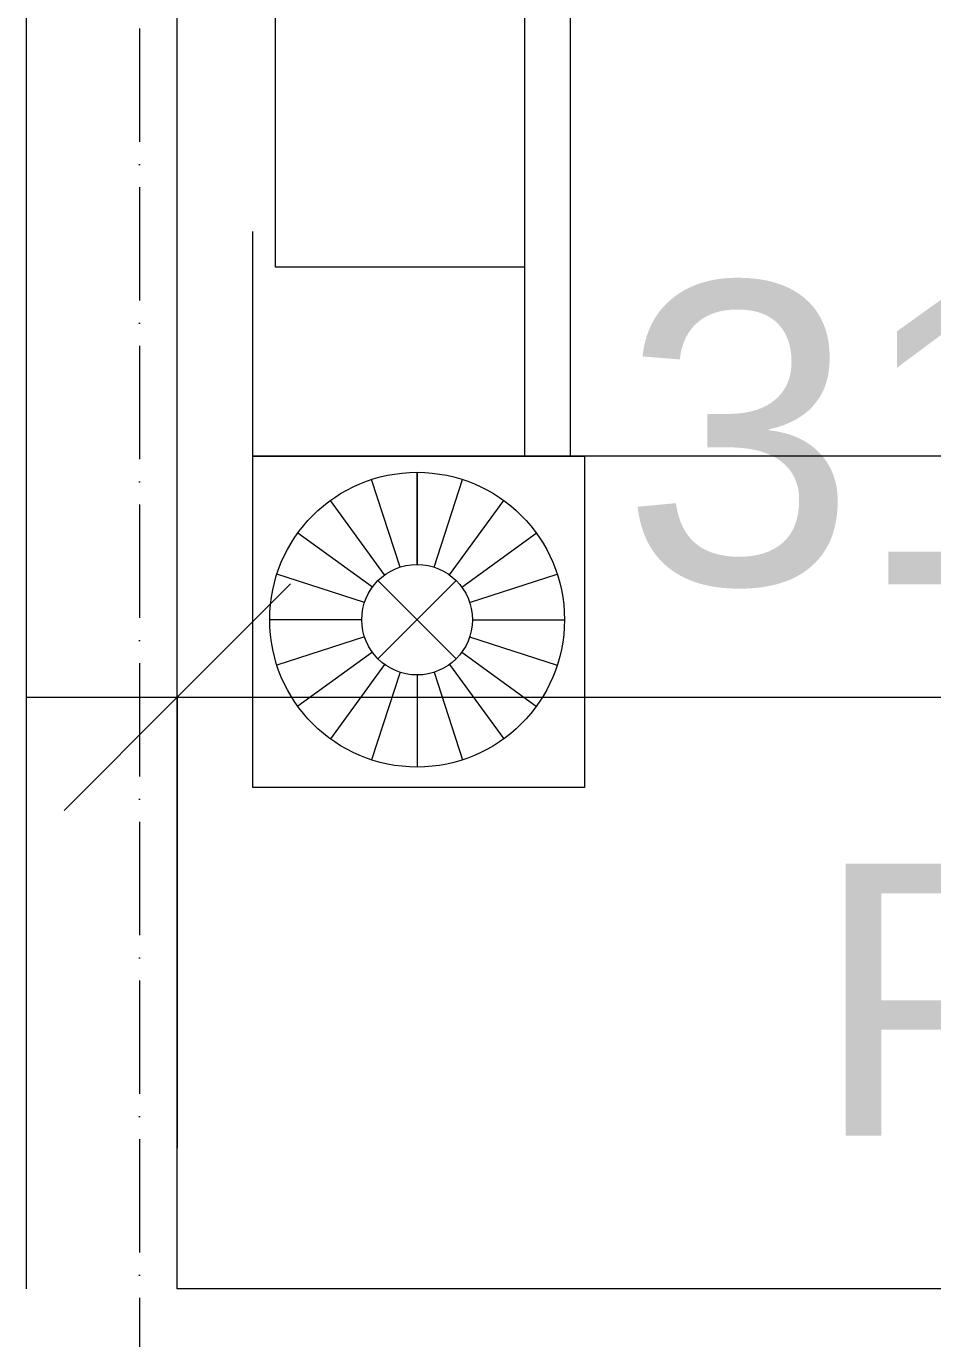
# Model space of a CAD drawing. Header units: millimetres. Extents: x -20144 to 122974, y -38328 to 48263.
# Drawn here: x 10301 to 11501, y 39134 to 40871 of the extents above; entities that cross this region are included whole.
import ezdxf

# ---------------------------------------------------------------- set-up
doc = ezdxf.new("R2010")
doc.units = ezdxf.units.MM
doc.linetypes.add('Grid Line', pattern=[4.2, 3, -0.6, 0, -0.6])
for name, color, linetype, lineweight in [('CHU', 181, 'Continuous', 5), ('DIM', 1, 'Continuous', 5), ('DIM-200', 1, 'Continuous', 5), ('NET-CAT', 3, 'Continuous', 15), ('THIET BI', 44, 'Continuous', 5), ('TRUC', 225, 'Continuous', 5)]:
    doc.layers.add(name, color=color, linetype=linetype, lineweight=lineweight)
doc.styles.add('Arial_3', font='arial_0.ttf', dxfattribs={"height": 400})
doc.styles.add('Arial_4', font='arial_0.ttf', dxfattribs={"height": 360})
doc.dimstyles.new('Diagonal_-_2mm_Arial_1', dxfattribs={"dimscale": 304.8, "dimtxt": 408.10376, "dimasz": 0.984252, "dimexe": 0.656168, "dimexo": 4.593176, "dimgap": 0.098425, "dimtad": 1, "dimdec": 0, "dimzin": 0, "dimdsep": 46, "dimtxsty": 'Arial_3', "dimblk1": 'OBLIQUE', "dimblk2": 'OBLIQUE', "dimsah": 1, "dimcen": 0.09, "dimdle": 0.656168, "dimazin": 0, "dimtfac": 1, "dimtdec": 4, "dimtix": 1, "dimtmove": 2, "dimatfit": 3, "dimfxl": 0, "dimtvp": 1, "dimtolj": 1, "dimtzin": 0, "dimlwd": 9, "dimlwe": 9, "dimarcsym": 0})

# ---------------------------------------------------------------- blocks, each defined once
blk = doc.blocks.new('X-GIUONG1 - X-GIUONG-V51-MẶT BẰNG TẦNG 5 ĐẾN TẦNG 22')
at = {"layer": 'THIET BI'}
for p, q in [((800, 2000), (800, 0)), ((800, 2000), (800, 0)), ((800, 439), (1239, 439)), ((800, 0), (800, 439)), ((800, 439), (1239, 439)), ((800, 0), (800, 439)), ((1239, 439), (1239, 0)), ((1239, 439), (1239, 0)), ((-370, 420), (800, 420)), ((993.9, 287), (956.3, 402.9)), ((1016.6, 290.5), (1016.6, 412.5)), ((1039.2, 287), (1076.9, 402.9)), ((973.5, 276.6), (901.9, 375.2)), ((1059.6, 276.6), (1131.2, 375.2)), ((800, 360), (-370, 360)), ((550, 360), (550, 30)), ((957.4, 260.4), (858.7, 332.1)), ((1075.8, 260.4), (1174.4, 332.1)), ((947, 240), (831, 277.7)), ((1068.3, 269.1), (964.8, 165.6)), ((1068.3, 165.6), (964.8, 269.1)), ((1086.1, 240), (1202.1, 277.7)), ((943.4, 217.4), (821.4, 217.4)), ((821.4, 217.4), (943.4, 217.4)), ((1089.7, 217.4), (1211.7, 217.4)), ((947, 194.8), (831, 157.1)), ((1086.1, 194.8), (1202.1, 157.1)), ((957.4, 174.4), (858.7, 102.7)), ((1075.8, 174.4), (1174.4, 102.7)), ((973.5, 158.2), (901.9, 59.5)), ((1059.6, 158.2), (1131.2, 59.5)), ((993.9, 147.8), (956.3, 31.8)), ((1016.6, 144.2), (1016.6, 22.2)), ((1039.2, 147.8), (1076.9, 31.8)), ((550, 30), (30, 30)), ((800, 0), (502.5, 0)), ((800, 0), (502.5, 0)), ((1239, 0), (800, 0)), ((1239, 0), (800, 0))]:
    blk.add_line(p, q, dxfattribs=at)
for radius in [195.1, 73.2]:
    blk.add_circle((1016.6, 217.4), radius, dxfattribs=at)
blk = doc.blocks.new('DIMBLOCK13-MẶT BẰNG TẦNG 5 ĐẾN TẦNG 22')
at = {"layer": 'DIM-200', "lineweight": 9, "transparency": 16777216}
for p, q in [((10500.5, 39386), (10500.5, 40183.2)), ((13600.5, 39386), (13600.5, 40183.2)), ((10500.5, 39983.2), (10650.5, 40133.2)), ((13600.5, 39983.2), (13750.5, 40133.2)), ((10300.5, 39983.2), (13800.5, 39983.2)), ((10500.5, 39983.2), (10350.5, 39833.2)), ((10500.5, 39983.2), (10500.5, 39386)), ((13600.5, 39983.2), (13450.5, 39833.2)), ((13600.5, 39983.2), (13600.5, 39386))]:
    blk.add_line(p, q, dxfattribs=at)
at = {"layer": 'DIM-200', "color": 0, "lineweight": 9, "transparency": 16777216, "insert": (11088.5, 40532.5), "char_height": 400, "width": 1476.708, "attachment_point": 1, "line_spacing_factor": 0.941778, "style": 'Arial_3'}
blk.add_mtext('3100', dxfattribs=at)
blk = doc.blocks.new('_Oblique')
at = {"color": 0, "linetype": 'ByBlock', "lineweight": -2}
blk.add_line((-0.5, -0.5), (0.5, 0.5), dxfattribs=at)

msp = doc.modelspace()

# ---------------------------------------------------------------- linework, layer by layer
at = {"layer": 'NET-CAT'}
for p, q in [((10300.5, 41099.9), (10300.5, 39199.9)), ((10500.5, 39199.9), (10500.5, 41099.9)), ((12700.5, 39199.9), (10500.5, 39199.9))]:
    msp.add_line(p, q, dxfattribs=at)
at = {"layer": 'TRUC', "linetype": 'Grid Line', "ltscale": 50}
msp.add_line((10450.5, 43599.9), (10450.5, -4500.1), dxfattribs=at)

# ---------------------------------------------------------------- block references
at = {"layer": 'THIET BI', "rotation": 270.0000000000028}
msp.add_blockref('X-GIUONG1 - X-GIUONG-V51-MẶT BẰNG TẦNG 5 ĐẾN TẦNG 22', (10600.5, 41102.4), dxfattribs=at)

# ---------------------------------------------------------------- texts
at = {"layer": 'CHU', "color": 7, "insert": (12936.7, 39762.8), "char_height": 360, "width": 1577.62, "attachment_point": 3, "line_spacing_factor": 0.936439, "style": 'Arial_4'}
msp.add_mtext('\\pt2540.0016,5079.9996,7620.0012,10159.9992,12700.0008,15239.9988,17780.0004,20319.9984,22860,25400.0016,27939.9996,30480.0012,33019.9992,35560.0008,38099.9988,40640.0004,43179.9984,45720,48260.0016,50799.9996,53340.0012,55879.9992,58420.0008,60959.9988,63500.0004,66039.9984,68580,71120.0016,73659.9996,76200.0012,78739.9992,81280.0008;P.NG{\\fArial|b0|i0|c163|p34;Ủ}', dxfattribs=at)

# ---------------------------------------------------------------- dimensions: what is measured, and where the dimension line sits
at = {"layer": 'DIM', "lineweight": 9}
dim = msp.add_linear_dim(base=(13600.5, 39983.2), p1=(10500.5, 40786), p2=(13600.5, 40786), dimstyle='Diagonal_-_2mm_Arial_1', override={"dimpost": '<>', "dimfxl": 3099.99999}, dxfattribs=at)
dim.commit()
dim.dimension.update_dxf_attribs({"geometry": 'DIMBLOCK13-MẶT BẰNG TẦNG 5 ĐẾN TẦNG 22', "text_midpoint": (11826.8, 40265.8), "dimtype": 160})

doc.saveas('drawing.dxf')
